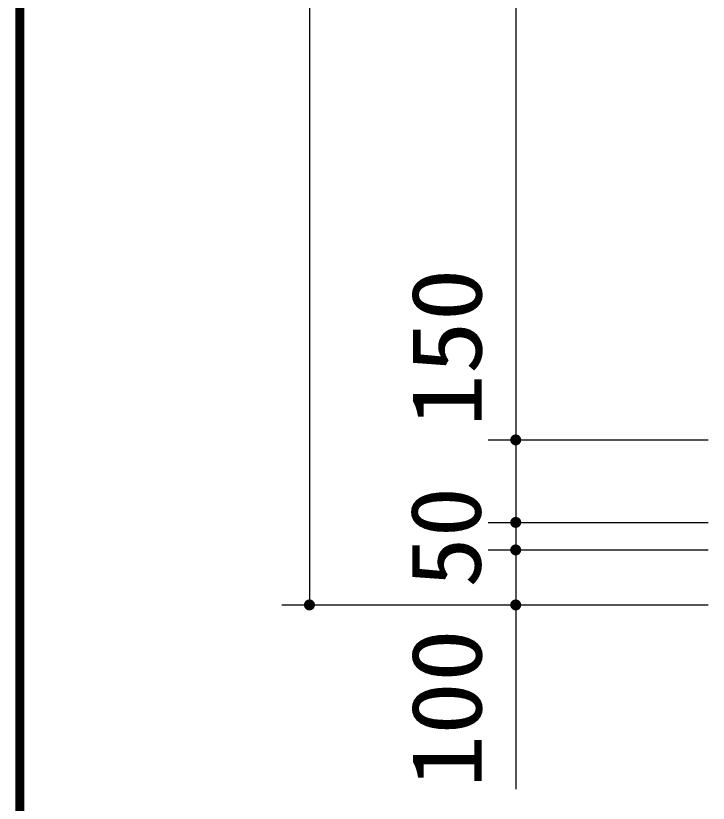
# Model space of a CAD drawing. Units: millimetres, scale not verified. Extents: x -14850 to 14850, y -10500 to 10500.
# Drawn here: x -12964 to -11705, y -6209 to -4777 of the extents above; entities that cross this region are included whole.
import ezdxf
from ezdxf.enums import TextEntityAlignment as Align

# ---------------------------------------------------------------- set-up
doc = ezdxf.new("R2010")
doc.units = ezdxf.units.MM
doc.header["$LTSCALE"] = 50
doc.layers.add('0-0_製作', color=5, linetype='Continuous', lineweight=25)
doc.layers.add('0-8_Axis_waku', color=7, linetype='Continuous', lineweight=25)
doc.styles.add('ＭＳ ゴシック', font='')
doc.styles.get('ＭＳ ゴシック').set_extended_font_data('MS Gothic')

msp = doc.modelspace()

# ---------------------------------------------------------------- linework, layer by layer
at = {"layer": '0-0_製作', "color": 2}
for p, q in [((-12430.06, -3268.28), (-12430.06, -5848.28)), ((-12055.06, -3438.28), (-12055.06, -5548.28)), ((-12105.06, -5548.28), (-11705.06, -5548.28)), ((-12055.06, -5548.28), (-12055.06, -5698.28)), ((-12105.06, -5698.28), (-11705.06, -5698.28)), ((-12055.06, -5698.28), (-12055.06, -5748.28)), ((-12105.06, -5748.28), (-11705.06, -5748.28)), ((-12055.06, -5748.28), (-12055.06, -5848.28)), ((-12480.06, -5848.28), (-11705.06, -5848.28)), ((-12055.06, -5848.28), (-12055.06, -6183.35))]:
    msp.add_line(p, q, dxfattribs=at)
at = {"layer": '0-0_製作'}
for points in [[(-12060.94, -5540.19), (-12055.06, -5548.28), (-12061.9, -5540.99)], [(-12059.88, -5539.52), (-12055.06, -5548.28), (-12060.94, -5540.19)], [(-12058.74, -5538.98), (-12055.06, -5548.28), (-12059.88, -5539.52)], [(-12058.74, -5538.98), (-12055.06, -5538.28), (-12055.06, -5548.28)], [(-12057.55, -5538.59), (-12055.06, -5538.28), (-12058.74, -5538.98)], [(-12056.31, -5538.36), (-12055.06, -5538.28), (-12057.55, -5538.59)], [(-12055.06, -5538.28), (-12045.06, -5548.28), (-12055.06, -5548.28)], [(-12054.43, -5538.3), (-12045.06, -5548.28), (-12055.06, -5538.28)], [(-12053.18, -5538.46), (-12045.06, -5548.28), (-12054.43, -5538.3)], [(-12051.97, -5538.77), (-12045.06, -5548.28), (-12053.18, -5538.46)], [(-12050.8, -5539.23), (-12045.06, -5548.28), (-12051.97, -5538.77)], [(-12049.7, -5539.84), (-12045.06, -5548.28), (-12050.8, -5539.23)], [(-12048.68, -5540.58), (-12045.06, -5548.28), (-12049.7, -5539.84)], [(-12065.04, -5547.65), (-12055.06, -5548.28), (-12065.06, -5548.28)], [(-12065.06, -5548.28), (-12062.35, -5555.13), (-12064.98, -5549.53)], [(-12065.06, -5548.28), (-12061.43, -5555.99), (-12062.35, -5555.13)], [(-12055.06, -5548.28), (-12061.43, -5555.99), (-12065.06, -5548.28)], [(-12064.88, -5546.41), (-12055.06, -5548.28), (-12065.04, -5547.65)], [(-12064.98, -5549.53), (-12063.15, -5554.16), (-12064.74, -5550.77)], [(-12064.98, -5549.53), (-12062.35, -5555.13), (-12063.15, -5554.16)], [(-12064.57, -5545.19), (-12055.06, -5548.28), (-12064.88, -5546.41)], [(-12064.74, -5550.77), (-12063.82, -5553.1), (-12064.36, -5551.96)], [(-12064.74, -5550.77), (-12063.15, -5554.16), (-12063.82, -5553.1)], [(-12064.11, -5544.02), (-12055.06, -5548.28), (-12064.57, -5545.19)], [(-12063.5, -5542.92), (-12055.06, -5548.28), (-12064.11, -5544.02)], [(-12062.76, -5541.91), (-12055.06, -5548.28), (-12063.5, -5542.92)], [(-12061.9, -5540.99), (-12055.06, -5548.28), (-12062.76, -5541.91)], [(-12055.06, -5548.28), (-12060.42, -5556.72), (-12061.43, -5555.99)], [(-12055.06, -5548.28), (-12059.32, -5557.33), (-12060.42, -5556.72)], [(-12055.06, -5548.28), (-12058.15, -5557.79), (-12059.32, -5557.33)], [(-12055.06, -5548.28), (-12056.93, -5558.1), (-12058.15, -5557.79)], [(-12055.06, -5548.28), (-12055.69, -5558.26), (-12056.93, -5558.1)], [(-12055.06, -5548.28), (-12055.06, -5558.28), (-12055.69, -5558.26)], [(-12055.06, -5548.28), (-12053.81, -5558.2), (-12055.06, -5558.28)], [(-12055.06, -5548.28), (-12052.57, -5557.97), (-12053.81, -5558.2)], [(-12055.06, -5548.28), (-12051.38, -5557.58), (-12052.57, -5557.97)], [(-12055.06, -5548.28), (-12050.24, -5557.04), (-12051.38, -5557.58)], [(-12045.06, -5548.28), (-12050.24, -5557.04), (-12055.06, -5548.28)], [(-12045.06, -5548.28), (-12049.18, -5556.37), (-12050.24, -5557.04)], [(-12045.06, -5548.28), (-12048.21, -5555.57), (-12049.18, -5556.37)], [(-12047.77, -5541.44), (-12045.06, -5548.28), (-12048.68, -5540.58)], [(-12045.06, -5548.28), (-12047.35, -5554.65), (-12048.21, -5555.57)], [(-12047.77, -5541.44), (-12045.14, -5547.03), (-12045.06, -5548.28)], [(-12046.97, -5542.4), (-12045.14, -5547.03), (-12047.77, -5541.44)], [(-12045.06, -5548.28), (-12046.62, -5553.64), (-12047.35, -5554.65)], [(-12046.97, -5542.4), (-12045.37, -5545.79), (-12045.14, -5547.03)], [(-12046.3, -5543.46), (-12045.37, -5545.79), (-12046.97, -5542.4)], [(-12045.06, -5548.28), (-12046.01, -5552.54), (-12046.62, -5553.64)], [(-12046.3, -5543.46), (-12045.76, -5544.6), (-12045.37, -5545.79)], [(-12045.06, -5548.28), (-12045.55, -5551.37), (-12046.01, -5552.54)], [(-12045.06, -5548.28), (-12045.24, -5550.15), (-12045.55, -5551.37)], [(-12045.06, -5548.28), (-12045.08, -5548.91), (-12045.24, -5550.15)], [(-12065.04, -5697.65), (-12055.06, -5698.28), (-12065.06, -5698.28)], [(-12064.88, -5696.41), (-12055.06, -5698.28), (-12065.04, -5697.65)], [(-12064.57, -5695.19), (-12055.06, -5698.28), (-12064.88, -5696.41)], [(-12064.11, -5694.02), (-12055.06, -5698.28), (-12064.57, -5695.19)], [(-12063.5, -5692.92), (-12055.06, -5698.28), (-12064.11, -5694.02)], [(-12062.76, -5691.91), (-12055.06, -5698.28), (-12063.5, -5692.92)], [(-12061.9, -5690.99), (-12055.06, -5698.28), (-12062.76, -5691.91)], [(-12060.94, -5690.19), (-12055.06, -5698.28), (-12061.9, -5690.99)], [(-12059.88, -5689.52), (-12055.06, -5698.28), (-12060.94, -5690.19)], [(-12058.74, -5688.98), (-12055.06, -5698.28), (-12059.88, -5689.52)], [(-12058.74, -5688.98), (-12055.06, -5688.28), (-12055.06, -5698.28)], [(-12057.55, -5688.59), (-12055.06, -5688.28), (-12058.74, -5688.98)], [(-12056.31, -5688.36), (-12055.06, -5688.28), (-12057.55, -5688.59)], [(-12055.06, -5688.28), (-12045.06, -5698.28), (-12055.06, -5698.28)], [(-12054.43, -5688.3), (-12045.06, -5698.28), (-12055.06, -5688.28)], [(-12053.18, -5688.46), (-12045.06, -5698.28), (-12054.43, -5688.3)], [(-12051.97, -5688.77), (-12045.06, -5698.28), (-12053.18, -5688.46)], [(-12050.8, -5689.23), (-12045.06, -5698.28), (-12051.97, -5688.77)], [(-12049.7, -5689.84), (-12045.06, -5698.28), (-12050.8, -5689.23)], [(-12048.68, -5690.58), (-12045.06, -5698.28), (-12049.7, -5689.84)], [(-12048.68, -5690.58), (-12045.14, -5697.03), (-12045.06, -5698.28)], [(-12047.77, -5691.43), (-12045.14, -5697.03), (-12048.68, -5690.58)], [(-12047.77, -5691.43), (-12045.37, -5695.79), (-12045.14, -5697.03)], [(-12046.97, -5692.4), (-12045.37, -5695.79), (-12047.77, -5691.43)], [(-12046.97, -5692.4), (-12045.76, -5694.6), (-12045.37, -5695.79)], [(-12046.3, -5693.46), (-12045.76, -5694.6), (-12046.97, -5692.4)], [(-12065.06, -5698.28), (-12061.43, -5705.99), (-12064.98, -5699.53)], [(-12065.06, -5698.28), (-12060.42, -5706.72), (-12061.43, -5705.99)], [(-12055.06, -5698.28), (-12060.42, -5706.72), (-12065.06, -5698.28)], [(-12064.98, -5699.53), (-12062.35, -5705.13), (-12064.74, -5700.77)], [(-12064.98, -5699.53), (-12061.43, -5705.99), (-12062.35, -5705.13)], [(-12064.74, -5700.77), (-12063.15, -5704.16), (-12064.36, -5701.96)], [(-12064.74, -5700.77), (-12062.35, -5705.13), (-12063.15, -5704.16)], [(-12064.36, -5701.96), (-12063.15, -5704.16), (-12063.82, -5703.1)], [(-12055.06, -5698.28), (-12059.32, -5707.33), (-12060.42, -5706.72)], [(-12055.06, -5698.28), (-12058.15, -5707.79), (-12059.32, -5707.33)], [(-12055.06, -5698.28), (-12056.93, -5708.1), (-12058.15, -5707.79)], [(-12055.06, -5698.28), (-12055.69, -5708.26), (-12056.93, -5708.1)], [(-12055.06, -5698.28), (-12055.06, -5708.28), (-12055.69, -5708.26)], [(-12055.06, -5698.28), (-12053.81, -5708.2), (-12055.06, -5708.28)], [(-12055.06, -5698.28), (-12052.57, -5707.97), (-12053.81, -5708.2)], [(-12055.06, -5698.28), (-12051.38, -5707.58), (-12052.57, -5707.97)], [(-12055.06, -5698.28), (-12050.24, -5707.04), (-12051.38, -5707.58)], [(-12045.06, -5698.28), (-12050.24, -5707.04), (-12055.06, -5698.28)], [(-12045.06, -5698.28), (-12049.18, -5706.37), (-12050.24, -5707.04)], [(-12045.06, -5698.28), (-12048.21, -5705.57), (-12049.18, -5706.37)], [(-12045.06, -5698.28), (-12047.35, -5704.65), (-12048.21, -5705.57)], [(-12045.06, -5698.28), (-12046.62, -5703.64), (-12047.35, -5704.65)], [(-12045.06, -5698.28), (-12046.01, -5702.54), (-12046.62, -5703.64)], [(-12045.06, -5698.28), (-12045.55, -5701.37), (-12046.01, -5702.54)], [(-12045.06, -5698.28), (-12045.24, -5700.15), (-12045.55, -5701.37)], [(-12045.06, -5698.28), (-12045.08, -5698.91), (-12045.24, -5700.15)], [(-12061.9, -5740.99), (-12055.06, -5748.28), (-12062.76, -5741.91)], [(-12060.94, -5740.19), (-12055.06, -5748.28), (-12061.9, -5740.99)], [(-12059.88, -5739.52), (-12055.06, -5748.28), (-12060.94, -5740.19)], [(-12058.74, -5738.98), (-12055.06, -5748.28), (-12059.88, -5739.52)], [(-12058.74, -5738.98), (-12055.06, -5738.28), (-12055.06, -5748.28)], [(-12057.55, -5738.59), (-12055.06, -5738.28), (-12058.74, -5738.98)], [(-12056.31, -5738.36), (-12055.06, -5738.28), (-12057.55, -5738.59)], [(-12055.06, -5738.28), (-12045.06, -5748.28), (-12055.06, -5748.28)], [(-12054.43, -5738.3), (-12045.06, -5748.28), (-12055.06, -5738.28)], [(-12053.18, -5738.46), (-12045.06, -5748.28), (-12054.43, -5738.3)], [(-12051.97, -5738.77), (-12045.06, -5748.28), (-12053.18, -5738.46)], [(-12050.8, -5739.23), (-12045.06, -5748.28), (-12051.97, -5738.77)], [(-12049.7, -5739.84), (-12045.06, -5748.28), (-12050.8, -5739.23)], [(-12048.68, -5740.58), (-12045.06, -5748.28), (-12049.7, -5739.84)], [(-12048.68, -5740.58), (-12045.14, -5747.03), (-12045.06, -5748.28)], [(-12047.77, -5741.43), (-12045.14, -5747.03), (-12048.68, -5740.58)], [(-12065.04, -5747.65), (-12055.06, -5748.28), (-12065.06, -5748.28)], [(-12065.06, -5748.28), (-12061.43, -5755.99), (-12064.98, -5749.53)], [(-12065.06, -5748.28), (-12060.42, -5756.72), (-12061.43, -5755.99)], [(-12055.06, -5748.28), (-12060.42, -5756.72), (-12065.06, -5748.28)], [(-12064.88, -5746.41), (-12055.06, -5748.28), (-12065.04, -5747.65)], [(-12064.98, -5749.53), (-12062.35, -5755.13), (-12064.74, -5750.77)], [(-12064.98, -5749.53), (-12061.43, -5755.99), (-12062.35, -5755.13)], [(-12064.57, -5745.19), (-12055.06, -5748.28), (-12064.88, -5746.41)], [(-12064.74, -5750.77), (-12063.15, -5754.16), (-12064.36, -5751.96)], [(-12064.74, -5750.77), (-12062.35, -5755.13), (-12063.15, -5754.16)], [(-12064.11, -5744.02), (-12055.06, -5748.28), (-12064.57, -5745.19)], [(-12064.36, -5751.96), (-12063.15, -5754.16), (-12063.82, -5753.1)], [(-12063.5, -5742.92), (-12055.06, -5748.28), (-12064.11, -5744.02)], [(-12062.76, -5741.91), (-12055.06, -5748.28), (-12063.5, -5742.92)], [(-12055.06, -5748.28), (-12059.32, -5757.33), (-12060.42, -5756.72)], [(-12055.06, -5748.28), (-12058.15, -5757.79), (-12059.32, -5757.33)], [(-12055.06, -5748.28), (-12056.93, -5758.1), (-12058.15, -5757.79)], [(-12055.06, -5748.28), (-12055.69, -5758.26), (-12056.93, -5758.1)], [(-12055.06, -5748.28), (-12055.06, -5758.28), (-12055.69, -5758.26)], [(-12055.06, -5748.28), (-12053.81, -5758.2), (-12055.06, -5758.28)], [(-12055.06, -5748.28), (-12052.57, -5757.97), (-12053.81, -5758.2)], [(-12055.06, -5748.28), (-12051.38, -5757.58), (-12052.57, -5757.97)], [(-12055.06, -5748.28), (-12050.24, -5757.04), (-12051.38, -5757.58)], [(-12045.06, -5748.28), (-12050.24, -5757.04), (-12055.06, -5748.28)], [(-12045.06, -5748.28), (-12049.18, -5756.37), (-12050.24, -5757.04)], [(-12045.06, -5748.28), (-12048.21, -5755.57), (-12049.18, -5756.37)], [(-12045.06, -5748.28), (-12047.35, -5754.65), (-12048.21, -5755.57)], [(-12047.77, -5741.43), (-12045.37, -5745.79), (-12045.14, -5747.03)], [(-12046.97, -5742.4), (-12045.37, -5745.79), (-12047.77, -5741.43)], [(-12045.06, -5748.28), (-12046.62, -5753.64), (-12047.35, -5754.65)], [(-12046.97, -5742.4), (-12045.76, -5744.6), (-12045.37, -5745.79)], [(-12046.3, -5743.46), (-12045.76, -5744.6), (-12046.97, -5742.4)], [(-12045.06, -5748.28), (-12046.01, -5752.54), (-12046.62, -5753.64)], [(-12045.06, -5748.28), (-12045.55, -5751.37), (-12046.01, -5752.54)], [(-12045.06, -5748.28), (-12045.24, -5750.15), (-12045.55, -5751.37)], [(-12045.06, -5748.28), (-12045.08, -5748.91), (-12045.24, -5750.15)], [(-12436.9, -5840.99), (-12430.06, -5848.28), (-12437.76, -5841.91)], [(-12435.94, -5840.19), (-12430.06, -5848.28), (-12436.9, -5840.99)], [(-12434.88, -5839.52), (-12430.06, -5848.28), (-12435.94, -5840.19)], [(-12433.74, -5838.98), (-12430.06, -5848.28), (-12434.88, -5839.52)], [(-12433.74, -5838.98), (-12430.06, -5838.28), (-12430.06, -5848.28)], [(-12432.55, -5838.59), (-12430.06, -5838.28), (-12433.74, -5838.98)], [(-12431.31, -5838.36), (-12430.06, -5838.28), (-12432.55, -5838.59)], [(-12430.06, -5838.28), (-12420.06, -5848.28), (-12430.06, -5848.28)], [(-12429.43, -5838.3), (-12420.06, -5848.28), (-12430.06, -5838.28)], [(-12428.18, -5838.46), (-12420.06, -5848.28), (-12429.43, -5838.3)], [(-12426.97, -5838.77), (-12420.06, -5848.28), (-12428.18, -5838.46)], [(-12425.8, -5839.23), (-12420.06, -5848.28), (-12426.97, -5838.77)], [(-12424.7, -5839.84), (-12420.06, -5848.28), (-12425.8, -5839.23)], [(-12423.68, -5840.57), (-12420.06, -5848.28), (-12424.7, -5839.84)], [(-12422.77, -5841.43), (-12420.06, -5848.28), (-12423.68, -5840.57)], [(-12061.9, -5840.99), (-12055.06, -5848.28), (-12062.76, -5841.91)], [(-12060.94, -5840.19), (-12055.06, -5848.28), (-12061.9, -5840.99)], [(-12059.88, -5839.52), (-12055.06, -5848.28), (-12060.94, -5840.19)], [(-12058.74, -5838.98), (-12055.06, -5848.28), (-12059.88, -5839.52)], [(-12058.74, -5838.98), (-12055.06, -5838.28), (-12055.06, -5848.28)], [(-12057.55, -5838.59), (-12055.06, -5838.28), (-12058.74, -5838.98)], [(-12056.31, -5838.36), (-12055.06, -5838.28), (-12057.55, -5838.59)], [(-12055.06, -5838.28), (-12045.06, -5848.28), (-12055.06, -5848.28)], [(-12054.43, -5838.3), (-12045.06, -5848.28), (-12055.06, -5838.28)], [(-12053.18, -5838.46), (-12045.06, -5848.28), (-12054.43, -5838.3)], [(-12051.97, -5838.77), (-12045.06, -5848.28), (-12053.18, -5838.46)], [(-12050.8, -5839.23), (-12045.06, -5848.28), (-12051.97, -5838.77)], [(-12049.7, -5839.84), (-12045.06, -5848.28), (-12050.8, -5839.23)], [(-12048.68, -5840.57), (-12045.06, -5848.28), (-12049.7, -5839.84)], [(-12048.68, -5840.57), (-12045.14, -5847.03), (-12045.06, -5848.28)], [(-12047.77, -5841.43), (-12045.14, -5847.03), (-12048.68, -5840.57)], [(-12440.04, -5847.65), (-12430.06, -5848.28), (-12440.06, -5848.28)], [(-12440.06, -5848.28), (-12437.35, -5855.13), (-12439.98, -5849.53)], [(-12440.06, -5848.28), (-12436.43, -5855.99), (-12437.35, -5855.13)], [(-12430.06, -5848.28), (-12436.43, -5855.99), (-12440.06, -5848.28)], [(-12439.88, -5846.41), (-12430.06, -5848.28), (-12440.04, -5847.65)], [(-12439.98, -5849.53), (-12438.15, -5854.16), (-12439.74, -5850.77)], [(-12439.98, -5849.53), (-12437.35, -5855.13), (-12438.15, -5854.16)], [(-12439.57, -5845.19), (-12430.06, -5848.28), (-12439.88, -5846.41)], [(-12439.74, -5850.77), (-12438.82, -5853.1), (-12439.36, -5851.96)], [(-12439.74, -5850.77), (-12438.15, -5854.16), (-12438.82, -5853.1)], [(-12439.11, -5844.02), (-12430.06, -5848.28), (-12439.57, -5845.19)], [(-12438.5, -5842.92), (-12430.06, -5848.28), (-12439.11, -5844.02)], [(-12437.76, -5841.91), (-12430.06, -5848.28), (-12438.5, -5842.92)], [(-12430.06, -5848.28), (-12435.42, -5856.72), (-12436.43, -5855.99)], [(-12430.06, -5848.28), (-12434.32, -5857.33), (-12435.42, -5856.72)], [(-12430.06, -5848.28), (-12433.15, -5857.79), (-12434.32, -5857.33)], [(-12430.06, -5848.28), (-12431.93, -5858.1), (-12433.15, -5857.79)], [(-12430.06, -5848.28), (-12430.69, -5858.26), (-12431.93, -5858.1)], [(-12430.06, -5848.28), (-12430.06, -5858.28), (-12430.69, -5858.26)], [(-12430.06, -5848.28), (-12428.81, -5858.2), (-12430.06, -5858.28)], [(-12430.06, -5848.28), (-12427.57, -5857.97), (-12428.81, -5858.2)], [(-12430.06, -5848.28), (-12426.38, -5857.58), (-12427.57, -5857.97)], [(-12430.06, -5848.28), (-12425.24, -5857.04), (-12426.38, -5857.58)], [(-12420.06, -5848.28), (-12425.24, -5857.04), (-12430.06, -5848.28)], [(-12420.06, -5848.28), (-12424.18, -5856.37), (-12425.24, -5857.04)], [(-12420.06, -5848.28), (-12423.21, -5855.57), (-12424.18, -5856.37)], [(-12420.06, -5848.28), (-12422.35, -5854.65), (-12423.21, -5855.57)], [(-12422.77, -5841.43), (-12420.14, -5847.03), (-12420.06, -5848.28)], [(-12421.97, -5842.4), (-12420.14, -5847.03), (-12422.77, -5841.43)], [(-12420.06, -5848.28), (-12421.62, -5853.64), (-12422.35, -5854.65)], [(-12421.97, -5842.4), (-12420.37, -5845.79), (-12420.14, -5847.03)], [(-12421.3, -5843.46), (-12420.37, -5845.79), (-12421.97, -5842.4)], [(-12420.06, -5848.28), (-12421.01, -5852.54), (-12421.62, -5853.64)], [(-12421.3, -5843.46), (-12420.76, -5844.6), (-12420.37, -5845.79)], [(-12420.06, -5848.28), (-12420.55, -5851.37), (-12421.01, -5852.54)], [(-12420.06, -5848.28), (-12420.24, -5850.15), (-12420.55, -5851.37)], [(-12420.06, -5848.28), (-12420.08, -5848.91), (-12420.24, -5850.15)], [(-12065.04, -5847.65), (-12055.06, -5848.28), (-12065.06, -5848.28)], [(-12065.06, -5848.28), (-12061.43, -5855.99), (-12064.98, -5849.53)], [(-12065.06, -5848.28), (-12060.42, -5856.72), (-12061.43, -5855.99)], [(-12055.06, -5848.28), (-12060.42, -5856.72), (-12065.06, -5848.28)], [(-12064.88, -5846.41), (-12055.06, -5848.28), (-12065.04, -5847.65)], [(-12064.98, -5849.53), (-12062.35, -5855.13), (-12064.74, -5850.77)], [(-12064.98, -5849.53), (-12061.43, -5855.99), (-12062.35, -5855.13)], [(-12064.57, -5845.19), (-12055.06, -5848.28), (-12064.88, -5846.41)], [(-12064.74, -5850.77), (-12063.15, -5854.16), (-12064.36, -5851.96)], [(-12064.74, -5850.77), (-12062.35, -5855.13), (-12063.15, -5854.16)], [(-12064.11, -5844.02), (-12055.06, -5848.28), (-12064.57, -5845.19)], [(-12064.36, -5851.96), (-12063.15, -5854.16), (-12063.82, -5853.1)], [(-12063.5, -5842.92), (-12055.06, -5848.28), (-12064.11, -5844.02)], [(-12062.76, -5841.91), (-12055.06, -5848.28), (-12063.5, -5842.92)], [(-12055.06, -5848.28), (-12059.32, -5857.33), (-12060.42, -5856.72)], [(-12055.06, -5848.28), (-12058.15, -5857.79), (-12059.32, -5857.33)], [(-12055.06, -5848.28), (-12056.93, -5858.1), (-12058.15, -5857.79)], [(-12055.06, -5848.28), (-12055.69, -5858.26), (-12056.93, -5858.1)], [(-12055.06, -5848.28), (-12055.06, -5858.28), (-12055.69, -5858.26)], [(-12055.06, -5848.28), (-12053.81, -5858.2), (-12055.06, -5858.28)], [(-12055.06, -5848.28), (-12052.57, -5857.97), (-12053.81, -5858.2)], [(-12055.06, -5848.28), (-12051.38, -5857.58), (-12052.57, -5857.97)], [(-12055.06, -5848.28), (-12050.24, -5857.04), (-12051.38, -5857.58)], [(-12045.06, -5848.28), (-12050.24, -5857.04), (-12055.06, -5848.28)], [(-12045.06, -5848.28), (-12049.18, -5856.37), (-12050.24, -5857.04)], [(-12045.06, -5848.28), (-12048.21, -5855.57), (-12049.18, -5856.37)], [(-12045.06, -5848.28), (-12047.35, -5854.65), (-12048.21, -5855.57)], [(-12047.77, -5841.43), (-12045.37, -5845.79), (-12045.14, -5847.03)], [(-12046.97, -5842.4), (-12045.37, -5845.79), (-12047.77, -5841.43)], [(-12045.06, -5848.28), (-12046.62, -5853.64), (-12047.35, -5854.65)], [(-12046.97, -5842.4), (-12045.76, -5844.6), (-12045.37, -5845.79)], [(-12046.3, -5843.46), (-12045.76, -5844.6), (-12046.97, -5842.4)], [(-12045.06, -5848.28), (-12046.01, -5852.54), (-12046.62, -5853.64)], [(-12045.06, -5848.28), (-12045.55, -5851.37), (-12046.01, -5852.54)], [(-12045.06, -5848.28), (-12045.24, -5850.15), (-12045.55, -5851.37)], [(-12045.06, -5848.28), (-12045.08, -5848.91), (-12045.24, -5850.15)]]:
    msp.add_solid(points, dxfattribs=at)
at = {"layer": '0-8_Axis_waku'}
for p, q in [((-12964, 9629), (-12964, -9679.01)), ((-12963, 9628), (-12963, -9678.01)), ((-12962, 9627), (-12962, -9677.01)), ((-12961, 9626), (-12961, -9676.01)), ((-12960, 9625), (-12960, -9675.01)), ((-12959, 9624), (-12959, -9674.01)), ((-12958, 9623), (-12958, -9673.01)), ((-12957, 9622), (-12957, -9672.01)), ((-12956, 9621), (-12956, -9671.01)), ((-12955, 9620), (-12955, -9670.01)), ((-12954, 9619), (-12954, -9669.01)), ((-12953, 9618), (-12953, -9668.01)), ((-12952, 9617), (-12952, -9667.01)), ((-12951, 9616), (-12951, -9666.01)), ((-12950, 9615), (-12950, -9665))]:
    msp.add_line(p, q, dxfattribs=at)

# ---------------------------------------------------------------- texts
at = {"layer": '0-0_製作', "color": 4, "style": 'ＭＳ ゴシック'}
for s, width, p in [('150', 1.1, (-12078.53, -5524.78)), ('50', 1.05, (-12080.06, -5817.03)), ('100', 1.1, (-12078.53, -6180.59))]:
    msp.add_text(s, height=128.4, rotation=90, dxfattribs=dict(at, width=width)).set_placement(p, align=Align.BOTTOM_LEFT)

doc.saveas('drawing.dxf')
